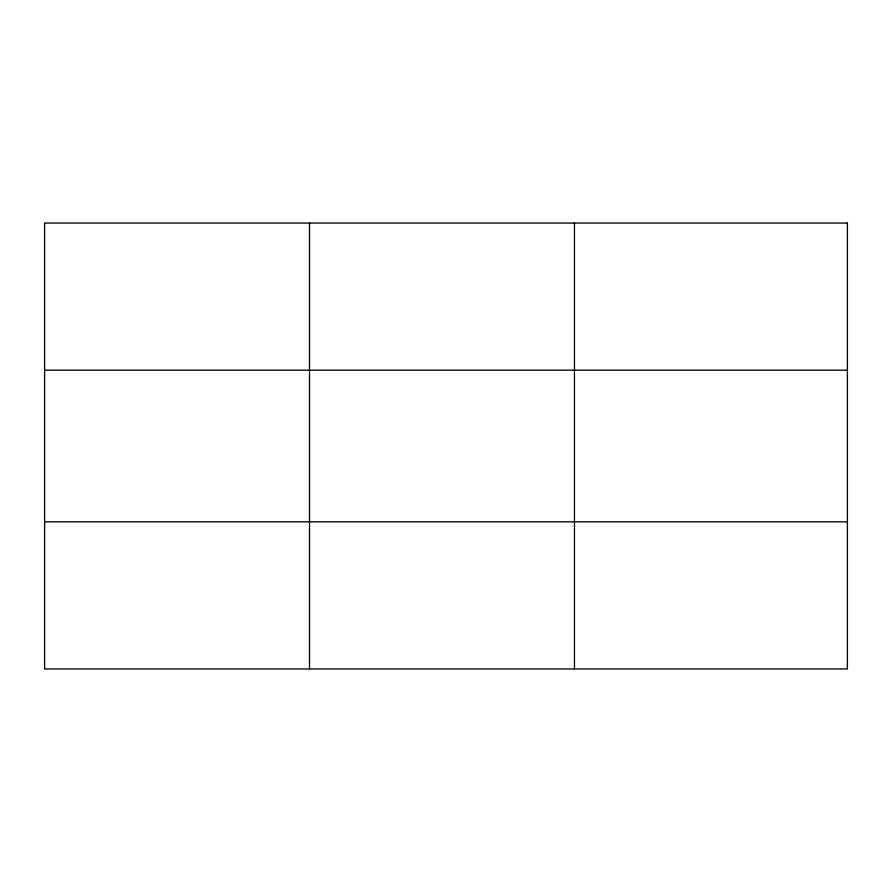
<?xml version="1.0" encoding="UTF-8"?>
<svg xmlns="http://www.w3.org/2000/svg" width="892" height="892" viewBox="0 0 892 892"><rect width="100%" height="100%" fill="white"/><g stroke="black" fill="none" stroke-linecap="round" stroke-linejoin="round"><path stroke-width="1.34" d="M309.524 223.045L309.524 668.955M574.448 223.045L574.448 668.955M44.6 370.191L847.4 370.191M44.6 521.809L847.4 521.809M847.4 223.045L847.4 668.955L44.6 668.955L44.6 223.045L847.4 223.045"/></g></svg>
